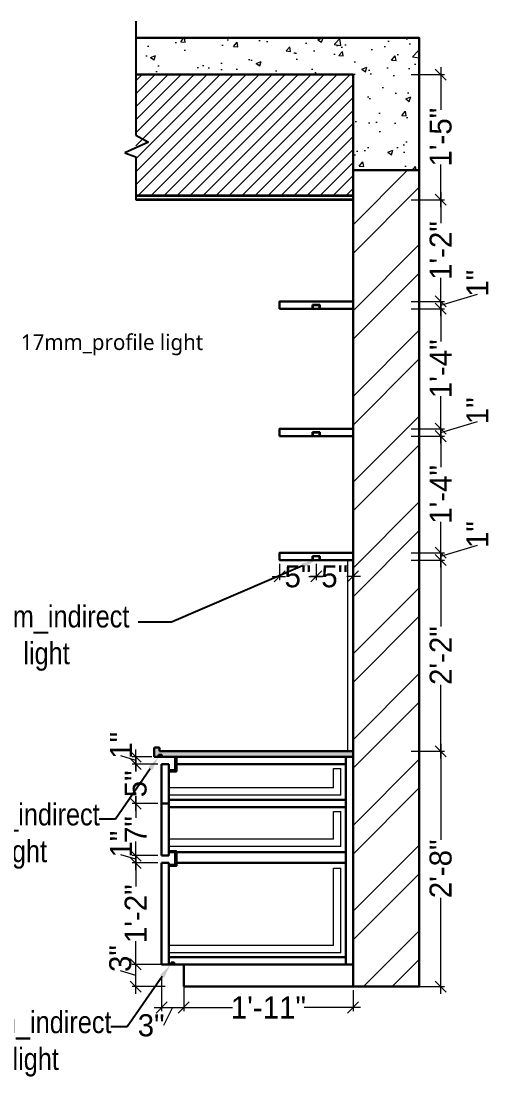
# Model space of a CAD drawing. Header units: millimetres. Extents: x 56222 to 3066687, y -650199 to -121287.
# Drawn here: x 139908.5 to 139972.6, y -185325.5 to -185182 of the extents above; entities that cross this region are included whole.
import ezdxf
from ezdxf import colors
from ezdxf.entities.mleader import LeaderData, LeaderLine
from ezdxf.math import Vec2, Vec3

# ---------------------------------------------------------------- set-up
doc = ezdxf.new("R2010")
doc.units = ezdxf.units.MM
doc.header["$MEASUREMENT"] = 0
doc.header["$PDMODE"] = 35
doc.linetypes.add('DASHED', pattern=[0.75, 0.5, -0.25])
doc.layers.get('Defpoints').update_dxf_attribs({"color": 220})
for name, color, linetype, lineweight in [('FURNITURE', 32, 'Continuous', 9), ('furniture dimensions', 1, 'DASHED', 0), ('GF FALSE CEILING', 6, 'Continuous', 35), ('hatch-wall', 8, 'Continuous', 9), ('SECTION ( SLAB PLine )', 104, 'Continuous', 30), ('Text', 7, 'Continuous', 15), ('wall', 7, 'Continuous', 30), ('XX~SLAB ( BEAM )~ ( DIM )', 7, 'Continuous', 9)]:
    doc.layers.add(name, color=color, linetype=linetype, lineweight=lineweight)
doc.styles.add('century g', font='GOTHIC.TTF')
doc.styles.get("Standard").update_dxf_attribs({"font": 'arial.ttf', "height": 6})
doc.styles.add('style4', font='ARIALN.TTF')
doc.dimstyles.new('Archana', dxfattribs={"dimtxt": 2, "dimasz": 0.75, "dimexe": 0.5, "dimexo": 0.5, "dimgap": 0, "dimtad": 0, "dimzin": 0, "dimdsep": 46, "dimlunit": 4, "dimtxsty": 'century g', "dimblk": 'OBLIQUE', "dimcen": 0, "dimdle": 1, "dimclrd": 256, "dimclre": 256, "dimclrt": 256, "dimadec": 0, "dimazin": 0, "dimtfac": 1, "dimtofl": 0, "dimtmove": 1, "dimatfit": 3, "dimfxl": 1, "dimfxlon": 1, "dimtolj": 1, "dimtzin": 0, "dimlwd": -1, "dimlwe": -1, "dimarcsym": 0})

# ---------------------------------------------------------------- blocks, each defined once
blk = doc.blocks.new('_Oblique')
at = {"layer": 'wall', "color": 0, "lineweight": -2}
blk.add_line((-0.5, -0.5), (0.5, 0.5), dxfattribs=at)
blk = doc.blocks.new('*D361')
at = {"layer": 'Defpoints', "color": 0, "linetype": 'Continuous', "lineweight": 30, "transparency": 16777216}
for p in [(139953.67, -185281.26), (139965.59, -185281.26), (139953.67, -185313.26)]:
    blk.add_point(p, dxfattribs=at)
at = {"layer": 'furniture dimensions', "color": 5, "linetype": 'Continuous', "transparency": 16777216}
for p, q in [((139965.59, -185280.26), (139965.59, -185293.31)), ((139961.59, -185281.26), (139966.09, -185281.26)), ((139965.59, -185314.26), (139965.59, -185301.22))]:
    blk.add_line(p, q, dxfattribs=at)
at = {"layer": 'furniture dimensions', "color": 5, "linetype": 'ByBlock', "transparency": 16777216}
blk.add_line((139961.59, -185313.26), (139966.09, -185313.26), dxfattribs=at)
at = {"layer": 'furniture dimensions', "color": 5, "linetype": 'Continuous', "transparency": 16777216, "xscale": 1.5, "yscale": 1.5, "zscale": 1.5}
for p, rotation in [((139965.59, -185281.26), 90), ((139965.59, -185313.26), 270)]:
    blk.add_blockref('_Oblique', p, dxfattribs=dict(at, rotation=rotation))
at = {"layer": 'furniture dimensions', "linetype": 'Continuous', "lineweight": 0, "transparency": 16777216, "insert": (139965.59, -185297.26), "char_height": 3, "attachment_point": 5, "rotation": 90, "style": 'century g'}
blk.add_mtext('\\A1;2\'-8"', dxfattribs=at)
blk = doc.blocks.new('*D362')
at = {"layer": 'Defpoints', "color": 0, "linetype": 'Continuous', "lineweight": 30, "transparency": 16777216}
for p in [(139953.67, -185255.26), (139965.59, -185255.26), (139953.67, -185281.26)]:
    blk.add_point(p, dxfattribs=at)
at = {"layer": 'furniture dimensions', "color": 5, "linetype": 'Continuous', "transparency": 16777216}
for p, q in [((139965.59, -185254.26), (139965.59, -185264.31)), ((139961.59, -185255.26), (139966.09, -185255.26)), ((139965.59, -185282.26), (139965.59, -185272.22))]:
    blk.add_line(p, q, dxfattribs=at)
at = {"layer": 'furniture dimensions', "color": 5, "linetype": 'ByBlock', "transparency": 16777216}
blk.add_line((139961.59, -185281.26), (139966.09, -185281.26), dxfattribs=at)
at = {"layer": 'furniture dimensions', "color": 5, "linetype": 'Continuous', "transparency": 16777216, "xscale": 1.5, "yscale": 1.5, "zscale": 1.5}
for p, rotation in [((139965.59, -185255.26), 90), ((139965.59, -185281.26), 270)]:
    blk.add_blockref('_Oblique', p, dxfattribs=dict(at, rotation=rotation))
at = {"layer": 'furniture dimensions', "linetype": 'Continuous', "lineweight": 0, "transparency": 16777216, "insert": (139965.59, -185268.26), "char_height": 3, "attachment_point": 5, "rotation": 90, "style": 'century g'}
blk.add_mtext('\\A1;2\'-2"', dxfattribs=at)
blk = doc.blocks.new('*D363')
at = {"layer": 'Defpoints', "color": 0, "linetype": 'Continuous', "lineweight": 30, "transparency": 16777216}
for p in [(139953.67, -185238.42), (139965.59, -185238.42), (139953.67, -185254.27)]:
    blk.add_point(p, dxfattribs=at)
at = {"layer": 'furniture dimensions', "color": 5, "linetype": 'Continuous', "transparency": 16777216}
for p, q in [((139961.59, -185238.42), (139966.09, -185238.42)), ((139965.59, -185237.42), (139965.59, -185242.62)), ((139965.59, -185255.27), (139965.59, -185250.07))]:
    blk.add_line(p, q, dxfattribs=at)
at = {"layer": 'furniture dimensions', "color": 5, "linetype": 'ByBlock', "transparency": 16777216}
blk.add_line((139961.59, -185254.27), (139966.09, -185254.27), dxfattribs=at)
at = {"layer": 'furniture dimensions', "color": 5, "linetype": 'Continuous', "transparency": 16777216, "xscale": 1.5, "yscale": 1.5, "zscale": 1.5}
for p, rotation in [((139965.59, -185238.42), 90), ((139965.59, -185254.27), 270)]:
    blk.add_blockref('_Oblique', p, dxfattribs=dict(at, rotation=rotation))
at = {"layer": 'furniture dimensions', "linetype": 'Continuous', "lineweight": 0, "transparency": 16777216, "insert": (139965.59, -185246.34), "char_height": 3, "attachment_point": 5, "rotation": 90, "style": 'century g'}
blk.add_mtext('\\A1;1\'-4"', dxfattribs=at)
blk = doc.blocks.new('*D358')
at = {"layer": 'Defpoints', "color": 0, "linetype": 'Continuous', "lineweight": 30, "transparency": 16777216}
for p in [(139952.67, -185237.42), (139952.67, -185238.42), (139965.59, -185237.42)]:
    blk.add_point(p, dxfattribs=at)
at = {"layer": 'furniture dimensions', "color": 5, "linetype": 'Continuous', "transparency": 16777216}
for p, q in [((139965.59, -185239.42), (139965.59, -185236.42)), ((139965.59, -185237.92), (139970.59, -185236.42)), ((139961.59, -185237.42), (139966.09, -185237.42))]:
    blk.add_line(p, q, dxfattribs=at)
at = {"layer": 'furniture dimensions', "color": 5, "linetype": 'ByBlock', "transparency": 16777216}
blk.add_line((139961.59, -185238.42), (139966.09, -185238.42), dxfattribs=at)
at = {"layer": 'furniture dimensions', "color": 5, "linetype": 'Continuous', "transparency": 16777216, "xscale": 1.5, "yscale": 1.5, "zscale": 1.5}
for p, rotation in [((139965.59, -185237.42), 90), ((139965.59, -185238.42), 270)]:
    blk.add_blockref('_Oblique', p, dxfattribs=dict(at, rotation=rotation))
at = {"layer": 'furniture dimensions', "linetype": 'Continuous', "lineweight": 0, "transparency": 16777216, "insert": (139970.59, -185234.97), "char_height": 3, "attachment_point": 5, "rotation": 90, "style": 'century g'}
blk.add_mtext('\\A1;1"', dxfattribs=at)
blk = doc.blocks.new('*D359')
at = {"layer": 'Defpoints', "color": 0, "linetype": 'Continuous', "lineweight": 30, "transparency": 16777216}
for p in [(139952.67, -185221.09), (139965.59, -185221.09), (139952.67, -185237.42)]:
    blk.add_point(p, dxfattribs=at)
at = {"layer": 'furniture dimensions', "color": 5, "linetype": 'Continuous', "transparency": 16777216}
for p, q in [((139961.59, -185221.09), (139966.09, -185221.09)), ((139965.59, -185220.09), (139965.59, -185225.54)), ((139965.59, -185238.42), (139965.59, -185232.98))]:
    blk.add_line(p, q, dxfattribs=at)
at = {"layer": 'furniture dimensions', "color": 5, "linetype": 'ByBlock', "transparency": 16777216}
blk.add_line((139961.59, -185237.42), (139966.09, -185237.42), dxfattribs=at)
at = {"layer": 'furniture dimensions', "color": 5, "linetype": 'Continuous', "transparency": 16777216, "xscale": 1.5, "yscale": 1.5, "zscale": 1.5}
for p, rotation in [((139965.59, -185221.09), 90), ((139965.59, -185237.42), 270)]:
    blk.add_blockref('_Oblique', p, dxfattribs=dict(at, rotation=rotation))
at = {"layer": 'furniture dimensions', "linetype": 'Continuous', "lineweight": 0, "transparency": 16777216, "insert": (139965.59, -185229.26), "char_height": 3, "attachment_point": 5, "rotation": 90, "style": 'century g'}
blk.add_mtext('\\A1;1\'-4"', dxfattribs=at)
blk = doc.blocks.new('*D360')
at = {"layer": 'Defpoints', "color": 0, "linetype": 'Continuous', "lineweight": 30, "transparency": 16777216}
for p in [(139953.67, -185189.26), (139965.59, -185189.26), (139953.67, -185206.26)]:
    blk.add_point(p, dxfattribs=at)
at = {"layer": 'furniture dimensions', "color": 5, "linetype": 'Continuous', "transparency": 16777216}
for p, q in [((139965.59, -185188.26), (139965.59, -185194.04)), ((139961.59, -185189.26), (139966.09, -185189.26)), ((139965.59, -185207.26), (139965.59, -185201.49))]:
    blk.add_line(p, q, dxfattribs=at)
at = {"layer": 'furniture dimensions', "color": 5, "linetype": 'ByBlock', "transparency": 16777216}
blk.add_line((139961.59, -185206.26), (139966.09, -185206.26), dxfattribs=at)
at = {"layer": 'furniture dimensions', "color": 5, "linetype": 'Continuous', "transparency": 16777216, "xscale": 1.5, "yscale": 1.5, "zscale": 1.5}
for p, rotation in [((139965.59, -185189.26), 90), ((139965.59, -185206.26), 270)]:
    blk.add_blockref('_Oblique', p, dxfattribs=dict(at, rotation=rotation))
at = {"layer": 'furniture dimensions', "linetype": 'Continuous', "lineweight": 0, "transparency": 16777216, "insert": (139965.59, -185197.76), "char_height": 3, "attachment_point": 5, "rotation": 90, "style": 'century g'}
blk.add_mtext('\\A1;1\'-5"', dxfattribs=at)
blk = doc.blocks.new('*D364')
at = {"layer": 'Defpoints', "color": 0, "linetype": 'Continuous', "lineweight": 30, "transparency": 16777216}
for p in [(139924.1, -185310.26), (139930.63, -185310.26), (139930.63, -185313.26)]:
    blk.add_point(p, dxfattribs=at)
at = {"layer": 'furniture dimensions', "color": 5, "linetype": 'Continuous', "transparency": 16777216}
for p, q in [((139928.1, -185310.26), (139923.6, -185310.26)), ((139924.1, -185314.26), (139924.1, -185309.26)), ((139924.1, -185311.76), (139922.02, -185311.14))]:
    blk.add_line(p, q, dxfattribs=at)
at = {"layer": 'furniture dimensions', "color": 5, "linetype": 'ByBlock', "transparency": 16777216}
blk.add_line((139928.1, -185313.26), (139923.6, -185313.26), dxfattribs=at)
at = {"layer": 'furniture dimensions', "color": 5, "linetype": 'Continuous', "transparency": 16777216, "xscale": 1.5, "yscale": 1.5, "zscale": 1.5}
for p, rotation in [((139924.1, -185310.26), 90), ((139924.1, -185313.26), 270)]:
    blk.add_blockref('_Oblique', p, dxfattribs=dict(at, rotation=rotation))
at = {"layer": 'furniture dimensions', "linetype": 'Continuous', "lineweight": 0, "transparency": 16777216, "insert": (139922.02, -185309.46), "char_height": 3, "attachment_point": 5, "rotation": 90, "style": 'century g'}
blk.add_mtext('\\A1;3"', dxfattribs=at)
blk = doc.blocks.new('*D365')
at = {"layer": 'Defpoints', "color": 0, "linetype": 'Continuous', "lineweight": 30, "transparency": 16777216}
for p in [(139924.1, -185296.45), (139927.63, -185296.45), (139927.63, -185310.26)]:
    blk.add_point(p, dxfattribs=at)
at = {"layer": 'furniture dimensions', "color": 5, "linetype": 'Continuous', "transparency": 16777216}
for p, q in [((139924.1, -185295.45), (139924.1, -185299.64)), ((139927.13, -185296.45), (139923.6, -185296.45)), ((139924.1, -185311.26), (139924.1, -185307.08))]:
    blk.add_line(p, q, dxfattribs=at)
at = {"layer": 'furniture dimensions', "color": 5, "linetype": 'ByBlock', "transparency": 16777216}
blk.add_line((139927.13, -185310.26), (139923.6, -185310.26), dxfattribs=at)
at = {"layer": 'furniture dimensions', "color": 5, "linetype": 'Continuous', "transparency": 16777216, "xscale": 1.5, "yscale": 1.5, "zscale": 1.5}
for p, rotation in [((139924.1, -185296.45), 90), ((139924.1, -185310.26), 270)]:
    blk.add_blockref('_Oblique', p, dxfattribs=dict(at, rotation=rotation))
at = {"layer": 'furniture dimensions', "linetype": 'Continuous', "lineweight": 0, "transparency": 16777216, "insert": (139924.1, -185303.36), "char_height": 3, "attachment_point": 5, "rotation": 90, "style": 'century g'}
blk.add_mtext('\\A1;1\'-2"', dxfattribs=at)
blk = doc.blocks.new('*D366')
at = {"layer": 'Defpoints', "color": 0, "linetype": 'Continuous', "lineweight": 30, "transparency": 16777216}
for p in [(139924.1, -185295.45), (139927.63, -185295.45), (139927.63, -185296.45)]:
    blk.add_point(p, dxfattribs=at)
at = {"layer": 'furniture dimensions', "color": 5, "linetype": 'Continuous', "transparency": 16777216}
for p, q in [((139924.1, -185297.45), (139924.1, -185294.45)), ((139924.1, -185295.95), (139922.1, -185295.35)), ((139927.13, -185295.45), (139923.6, -185295.45))]:
    blk.add_line(p, q, dxfattribs=at)
at = {"layer": 'furniture dimensions', "color": 5, "linetype": 'ByBlock', "transparency": 16777216}
blk.add_line((139927.13, -185296.45), (139923.6, -185296.45), dxfattribs=at)
at = {"layer": 'furniture dimensions', "color": 5, "linetype": 'Continuous', "transparency": 16777216, "xscale": 1.5, "yscale": 1.5, "zscale": 1.5}
for p, rotation in [((139924.1, -185295.45), 90), ((139924.1, -185296.45), 270)]:
    blk.add_blockref('_Oblique', p, dxfattribs=dict(at, rotation=rotation))
at = {"layer": 'furniture dimensions', "linetype": 'Continuous', "lineweight": 0, "transparency": 16777216, "insert": (139922.1, -185293.9), "char_height": 3, "attachment_point": 5, "rotation": 90, "style": 'century g'}
blk.add_mtext('\\A1;1"', dxfattribs=at)
blk = doc.blocks.new('*D367')
at = {"layer": 'Defpoints', "color": 0, "linetype": 'Continuous', "lineweight": 30, "transparency": 16777216}
for p in [(139924.1, -185288.38), (139927.63, -185288.38), (139927.63, -185295.45)]:
    blk.add_point(p, dxfattribs=at)
at = {"layer": 'furniture dimensions', "color": 5, "linetype": 'Continuous', "transparency": 16777216}
for p, q in [((139924.1, -185287.38), (139924.1, -185290.31)), ((139927.13, -185288.38), (139923.6, -185288.38)), ((139924.1, -185296.45), (139924.1, -185293.52))]:
    blk.add_line(p, q, dxfattribs=at)
at = {"layer": 'furniture dimensions', "color": 5, "linetype": 'ByBlock', "transparency": 16777216}
blk.add_line((139927.13, -185295.45), (139923.6, -185295.45), dxfattribs=at)
at = {"layer": 'furniture dimensions', "color": 5, "linetype": 'Continuous', "transparency": 16777216, "xscale": 1.5, "yscale": 1.5, "zscale": 1.5}
for p, rotation in [((139924.1, -185288.38), 90), ((139924.1, -185295.45), 270)]:
    blk.add_blockref('_Oblique', p, dxfattribs=dict(at, rotation=rotation))
at = {"layer": 'furniture dimensions', "linetype": 'Continuous', "lineweight": 0, "transparency": 16777216, "insert": (139924.1, -185291.92), "char_height": 3, "attachment_point": 5, "rotation": 90, "style": 'century g'}
blk.add_mtext('\\A1;7"', dxfattribs=at)
blk = doc.blocks.new('*D368')
at = {"layer": 'Defpoints', "color": 0, "linetype": 'Continuous', "lineweight": 30, "transparency": 16777216}
for p in [(139924.1, -185283.01), (139927.63, -185283.01), (139927.63, -185288.38)]:
    blk.add_point(p, dxfattribs=at)
at = {"layer": 'furniture dimensions', "color": 5, "linetype": 'Continuous', "transparency": 16777216}
for p, q in [((139927.13, -185283.01), (139923.6, -185283.01)), ((139924.1, -185282.01), (139924.1, -185284.03)), ((139924.1, -185289.38), (139924.1, -185287.36))]:
    blk.add_line(p, q, dxfattribs=at)
at = {"layer": 'furniture dimensions', "color": 5, "linetype": 'ByBlock', "transparency": 16777216}
blk.add_line((139927.13, -185288.38), (139923.6, -185288.38), dxfattribs=at)
at = {"layer": 'furniture dimensions', "color": 5, "linetype": 'Continuous', "transparency": 16777216, "xscale": 1.5, "yscale": 1.5, "zscale": 1.5}
for p, rotation in [((139924.1, -185283.01), 90), ((139924.1, -185288.38), 270)]:
    blk.add_blockref('_Oblique', p, dxfattribs=dict(at, rotation=rotation))
at = {"layer": 'furniture dimensions', "linetype": 'Continuous', "lineweight": 0, "transparency": 16777216, "insert": (139924.1, -185285.7), "char_height": 3, "attachment_point": 5, "rotation": 90, "style": 'century g'}
blk.add_mtext('\\A1;5"', dxfattribs=at)
blk = doc.blocks.new('*D369')
at = {"layer": 'Defpoints', "color": 0, "linetype": 'Continuous', "lineweight": 30, "transparency": 16777216}
for p in [(139924.1, -185282.01), (139926.81, -185282.01), (139927.63, -185283.01)]:
    blk.add_point(p, dxfattribs=at)
at = {"layer": 'furniture dimensions', "color": 5, "linetype": 'Continuous', "transparency": 16777216}
for p, q in [((139924.1, -185284.01), (139924.1, -185281.01)), ((139924.1, -185282.51), (139922.1, -185281.91)), ((139926.31, -185282.01), (139923.6, -185282.01))]:
    blk.add_line(p, q, dxfattribs=at)
at = {"layer": 'furniture dimensions', "color": 5, "linetype": 'ByBlock', "transparency": 16777216}
blk.add_line((139927.13, -185283.01), (139923.6, -185283.01), dxfattribs=at)
at = {"layer": 'furniture dimensions', "color": 5, "linetype": 'Continuous', "transparency": 16777216, "xscale": 1.5, "yscale": 1.5, "zscale": 1.5}
for p, rotation in [((139924.1, -185282.01), 90), ((139924.1, -185283.01), 270)]:
    blk.add_blockref('_Oblique', p, dxfattribs=dict(at, rotation=rotation))
at = {"layer": 'furniture dimensions', "linetype": 'Continuous', "lineweight": 0, "transparency": 16777216, "insert": (139922.1, -185280.46), "char_height": 3, "attachment_point": 5, "rotation": 90, "style": 'century g'}
blk.add_mtext('\\A1;1"', dxfattribs=at)
blk = doc.blocks.new('*D384')
at = {"layer": 'Defpoints', "color": 0, "linetype": 'Continuous', "lineweight": 30, "transparency": 16777216}
for p in [(139943.67, -185255.26), (139948.67, -185255.26), (139948.67, -185257.49)]:
    blk.add_point(p, dxfattribs=at)
at = {"layer": 'furniture dimensions', "color": 5, "linetype": 'ByBlock', "transparency": 16777216}
blk.add_line((139943.67, -185255.76), (139943.67, -185257.99), dxfattribs=at)
at = {"layer": 'furniture dimensions', "color": 5, "linetype": 'Continuous', "transparency": 16777216}
for p, q in [((139948.67, -185255.76), (139948.67, -185257.99)), ((139942.67, -185257.49), (139944.5, -185257.49)), ((139949.67, -185257.49), (139947.84, -185257.49))]:
    blk.add_line(p, q, dxfattribs=at)
at = {"layer": 'furniture dimensions', "color": 5, "linetype": 'Continuous', "transparency": 16777216, "xscale": 1.5, "yscale": 1.5, "zscale": 1.5, "rotation": 180}
blk.add_blockref('_Oblique', (139943.67, -185257.49), dxfattribs=at)
at = {"layer": 'furniture dimensions', "color": 5, "linetype": 'Continuous', "transparency": 16777216, "xscale": 1.5, "yscale": 1.5, "zscale": 1.5}
blk.add_blockref('_Oblique', (139948.67, -185257.49), dxfattribs=at)
at = {"layer": 'furniture dimensions', "linetype": 'Continuous', "lineweight": 0, "transparency": 16777216, "insert": (139946.17, -185257.49), "char_height": 3, "attachment_point": 5, "style": 'century g'}
blk.add_mtext('\\A1;5"', dxfattribs=at)
blk = doc.blocks.new('*D385')
at = {"layer": 'Defpoints', "color": 0, "linetype": 'Continuous', "lineweight": 30, "transparency": 16777216}
for p in [(139948.67, -185255.26), (139953.67, -185255.26), (139953.67, -185257.49)]:
    blk.add_point(p, dxfattribs=at)
at = {"layer": 'furniture dimensions', "color": 5, "linetype": 'ByBlock', "transparency": 16777216}
blk.add_line((139948.67, -185255.76), (139948.67, -185257.99), dxfattribs=at)
at = {"layer": 'furniture dimensions', "color": 5, "linetype": 'Continuous', "transparency": 16777216}
for p, q in [((139953.67, -185255.76), (139953.67, -185257.99)), ((139947.67, -185257.49), (139949.5, -185257.49)), ((139954.67, -185257.49), (139952.84, -185257.49))]:
    blk.add_line(p, q, dxfattribs=at)
at = {"layer": 'furniture dimensions', "color": 5, "linetype": 'Continuous', "transparency": 16777216, "xscale": 1.5, "yscale": 1.5, "zscale": 1.5, "rotation": 180}
blk.add_blockref('_Oblique', (139948.67, -185257.49), dxfattribs=at)
at = {"layer": 'furniture dimensions', "color": 5, "linetype": 'Continuous', "transparency": 16777216, "xscale": 1.5, "yscale": 1.5, "zscale": 1.5}
blk.add_blockref('_Oblique', (139953.67, -185257.49), dxfattribs=at)
at = {"layer": 'furniture dimensions', "linetype": 'Continuous', "lineweight": 0, "transparency": 16777216, "insert": (139951.17, -185257.49), "char_height": 3, "attachment_point": 5, "style": 'century g'}
blk.add_mtext('\\A1;5"', dxfattribs=at)
blk = doc.blocks.new('*D419')
at = {"layer": 'Defpoints', "color": 0, "linetype": 'Continuous', "lineweight": 30, "transparency": 16777216}
for p in [(139952.67, -185220.09), (139952.67, -185221.09), (139965.59, -185220.09)]:
    blk.add_point(p, dxfattribs=at)
at = {"layer": 'furniture dimensions', "color": 5, "linetype": 'Continuous', "transparency": 16777216}
for p, q in [((139965.59, -185222.09), (139965.59, -185219.09)), ((139965.59, -185220.59), (139970.59, -185219.09)), ((139961.59, -185220.09), (139966.09, -185220.09))]:
    blk.add_line(p, q, dxfattribs=at)
at = {"layer": 'furniture dimensions', "color": 5, "linetype": 'ByBlock', "transparency": 16777216}
blk.add_line((139961.59, -185221.09), (139966.09, -185221.09), dxfattribs=at)
at = {"layer": 'furniture dimensions', "color": 5, "linetype": 'Continuous', "transparency": 16777216, "xscale": 1.5, "yscale": 1.5, "zscale": 1.5}
for p, rotation in [((139965.59, -185220.09), 90), ((139965.59, -185221.09), 270)]:
    blk.add_blockref('_Oblique', p, dxfattribs=dict(at, rotation=rotation))
at = {"layer": 'furniture dimensions', "linetype": 'Continuous', "lineweight": 0, "transparency": 16777216, "insert": (139970.59, -185217.63), "char_height": 3, "attachment_point": 5, "rotation": 90, "style": 'century g'}
blk.add_mtext('\\A1;1"', dxfattribs=at)
blk = doc.blocks.new('*D420')
at = {"layer": 'Defpoints', "color": 0, "linetype": 'Continuous', "lineweight": 30, "transparency": 16777216}
for p in [(139953.67, -185206.26), (139965.59, -185206.26), (139953.67, -185220.09)]:
    blk.add_point(p, dxfattribs=at)
at = {"layer": 'furniture dimensions', "color": 5, "linetype": 'Continuous', "transparency": 16777216}
for p, q in [((139965.59, -185205.26), (139965.59, -185209.46)), ((139961.59, -185206.26), (139966.09, -185206.26)), ((139965.59, -185221.09), (139965.59, -185216.9))]:
    blk.add_line(p, q, dxfattribs=at)
at = {"layer": 'furniture dimensions', "color": 5, "linetype": 'ByBlock', "transparency": 16777216}
blk.add_line((139961.59, -185220.09), (139966.09, -185220.09), dxfattribs=at)
at = {"layer": 'furniture dimensions', "color": 5, "linetype": 'Continuous', "transparency": 16777216, "xscale": 1.5, "yscale": 1.5, "zscale": 1.5}
for p, rotation in [((139965.59, -185206.26), 90), ((139965.59, -185220.09), 270)]:
    blk.add_blockref('_Oblique', p, dxfattribs=dict(at, rotation=rotation))
at = {"layer": 'furniture dimensions', "linetype": 'Continuous', "lineweight": 0, "transparency": 16777216, "insert": (139965.59, -185213.18), "char_height": 3, "attachment_point": 5, "rotation": 90, "style": 'century g'}
blk.add_mtext('\\A1;1\'-2"', dxfattribs=at)
blk = doc.blocks.new('*D421')
at = {"layer": 'Defpoints', "color": 0, "linetype": 'Continuous', "lineweight": 30, "transparency": 16777216}
for p in [(139953.67, -185254.27), (139965.59, -185254.27), (139953.67, -185255.26)]:
    blk.add_point(p, dxfattribs=at)
at = {"layer": 'furniture dimensions', "color": 5, "linetype": 'Continuous', "transparency": 16777216}
for p, q in [((139961.59, -185254.27), (139966.09, -185254.27)), ((139965.59, -185254.76), (139970.59, -185253.26)), ((139965.59, -185256.26), (139965.59, -185253.27))]:
    blk.add_line(p, q, dxfattribs=at)
at = {"layer": 'furniture dimensions', "color": 5, "linetype": 'ByBlock', "transparency": 16777216}
blk.add_line((139961.59, -185255.26), (139966.09, -185255.26), dxfattribs=at)
at = {"layer": 'furniture dimensions', "color": 5, "linetype": 'Continuous', "transparency": 16777216, "xscale": 1.5, "yscale": 1.5, "zscale": 1.5}
for p, rotation in [((139965.59, -185254.27), 90), ((139965.59, -185255.26), 270)]:
    blk.add_blockref('_Oblique', p, dxfattribs=dict(at, rotation=rotation))
at = {"layer": 'furniture dimensions', "linetype": 'Continuous', "lineweight": 0, "transparency": 16777216, "insert": (139970.59, -185251.81), "char_height": 3, "attachment_point": 5, "rotation": 90, "style": 'century g'}
blk.add_mtext('\\A1;1"', dxfattribs=at)
blk = doc.blocks.new('*D422')
at = {"layer": 'Defpoints', "color": 0, "linetype": 'Continuous', "lineweight": 30, "transparency": 16777216}
for p in [(139927.63, -185310.26), (139930.63, -185310.26), (139930.63, -185316.11)]:
    blk.add_point(p, dxfattribs=at)
at = {"layer": 'furniture dimensions', "color": 5, "linetype": 'ByBlock', "transparency": 16777216}
blk.add_line((139927.63, -185312.11), (139927.63, -185316.61), dxfattribs=at)
at = {"layer": 'furniture dimensions', "color": 5, "linetype": 'Continuous', "transparency": 16777216}
for p, q in [((139930.63, -185312.11), (139930.63, -185316.61)), ((139926.63, -185316.11), (139931.63, -185316.11)), ((139929.13, -185316.11), (139927.88, -185318.55))]:
    blk.add_line(p, q, dxfattribs=at)
at = {"layer": 'furniture dimensions', "color": 5, "linetype": 'Continuous', "transparency": 16777216, "xscale": 1.5, "yscale": 1.5, "zscale": 1.5, "rotation": 180}
blk.add_blockref('_Oblique', (139927.63, -185316.11), dxfattribs=at)
at = {"layer": 'furniture dimensions', "color": 5, "linetype": 'Continuous', "transparency": 16777216, "xscale": 1.5, "yscale": 1.5, "zscale": 1.5}
blk.add_blockref('_Oblique', (139930.63, -185316.11), dxfattribs=at)
at = {"layer": 'furniture dimensions', "linetype": 'Continuous', "lineweight": 0, "transparency": 16777216, "insert": (139926.2, -185318.55), "char_height": 3, "attachment_point": 5, "style": 'century g'}
blk.add_mtext('\\A1;3"', dxfattribs=at)
blk = doc.blocks.new('*D423')
at = {"layer": 'Defpoints', "color": 0, "linetype": 'Continuous', "lineweight": 30, "transparency": 16777216}
for p in [(139930.63, -185313.26), (139953.67, -185313.26), (139953.67, -185316.11)]:
    blk.add_point(p, dxfattribs=at)
at = {"layer": 'furniture dimensions', "color": 5, "linetype": 'ByBlock', "transparency": 16777216}
blk.add_line((139930.63, -185313.76), (139930.63, -185316.61), dxfattribs=at)
at = {"layer": 'furniture dimensions', "color": 5, "linetype": 'Continuous', "transparency": 16777216}
for p, q in [((139953.67, -185313.76), (139953.67, -185316.61)), ((139929.63, -185316.11), (139937.27, -185316.11)), ((139954.67, -185316.11), (139947.02, -185316.11))]:
    blk.add_line(p, q, dxfattribs=at)
at = {"layer": 'furniture dimensions', "color": 5, "linetype": 'Continuous', "transparency": 16777216, "xscale": 1.5, "yscale": 1.5, "zscale": 1.5, "rotation": 180}
blk.add_blockref('_Oblique', (139930.63, -185316.11), dxfattribs=at)
at = {"layer": 'furniture dimensions', "color": 5, "linetype": 'Continuous', "transparency": 16777216, "xscale": 1.5, "yscale": 1.5, "zscale": 1.5}
blk.add_blockref('_Oblique', (139953.67, -185316.11), dxfattribs=at)
at = {"layer": 'furniture dimensions', "linetype": 'Continuous', "lineweight": 0, "transparency": 16777216, "insert": (139942.15, -185316.11), "char_height": 3, "attachment_point": 5, "style": 'century g'}
blk.add_mtext('\\A1;1\'-11"', dxfattribs=at)

msp = doc.modelspace()

# ---------------------------------------------------------------- hatches: boundary and pattern name
at = {"layer": 'FURNITURE', "lineweight": 20, "true_color": 0x636466}
h = msp.add_hatch(dxfattribs=at)
h.set_pattern_fill('AR-CONC', color=251)
h.set_pattern_definition([(50, (10775.782, -203738.9746), (7.17260183, -0.62752135), [0.75, -8.25]), (355, (10775.782, -203738.975), (-1.38751334, 7.52192134), [0.6, -6.6]), (100.4514445, (10776.38, -203739.027), (5.78508847, 6.8943999), [0.6374019, -7.0114211]), (46.1842, (10775.782, -203736.975), (10.6724133, -1.6551928), [1.125, -12.375]), (96.6356355, (10776.672, -203737.113), (9.34661946, 9.741186), [0.9561034, -10.5171376]), (351.184164, (10775.782, -203736.975), (9.34661945, 9.741186), [0.9, -9.9]), (21, (10776.782, -203737.4746), (5.96907052, -4.0261889), [0.75, -8.25]), (326, (10776.782, -203737.475), (2.4331533, 7.25150045), [0.6, -6.6]), (71.451445, (10777.28, -203737.81), (8.40222377, 3.22531153), [0.6374019, -7.0114211]), (37.5, (10775.7823, -203738.9746), (0.121598553, 3.32893854), [0, -6.52, 0, -6.7, 0, -6.625]), (7.5, (10775.7823, -203738.9746), (2.63069537, 3.94411712), [0, -3.82, 0, -6.37, 0, -2.525]), (327.5, (10773.5523, -203738.9746), (5.33822436, -0.22554872), [0, -2.5, 0, -7.8, 0, -10.35]), (317.5, (10772.5523, -203738.9746), (5.8318617, 1.00104982), [0, -3.25, 0, -5.18, 0, -7.35])])
h.paths.add_polyline_path([(139805.14, -185216.26), (139809.67, -185216.26), (139809.67, -185216.3)])
h.paths.add_polyline_path([(139924.12, -185189.26), (139924.11, -185184.26), (139962.67, -185184.26), (139962.67, -185202.26), (139953.67, -185202.26), (139953.68, -185189.27)])
at = {"layer": 'furniture dimensions', "lineweight": 30, "true_color": 0x939598}
h = msp.add_hatch(color=252, dxfattribs=at)
h.dxf.hatch_style = 1
edge = h.paths.add_edge_path()
edge.add_line((139953.67, -185281.26), (139927.35, -185281.26))
edge.add_line((139927.35, -185281.26), (139927.35, -185280.86))
edge.add_arc((139927.25, -185280.86), 0.1, 0, 90.1704)
edge.add_line((139927.25, -185280.76), (139926.73, -185280.76))
edge.add_arc((139926.73, -185280.86), 0.1, 90.4247, 180)
edge.add_line((139926.63, -185280.86), (139926.63, -185282.01))
edge.add_line((139926.63, -185282.01), (139926.88, -185282.01))
edge.add_line((139926.88, -185282.01), (139927.01, -185282.01))
edge.add_line((139927.01, -185282.01), (139927.21, -185282.01))
edge.add_line((139927.21, -185282.01), (139927.21, -185281.75))
edge.add_line((139927.21, -185281.75), (139927.64, -185281.75))
edge.add_line((139927.64, -185281.75), (139927.64, -185282.01))
edge.add_line((139927.64, -185282.01), (139928.58, -185282.01))
edge.add_line((139928.58, -185282.01), (139953.67, -185282.01))
edge.add_line((139953.67, -185282.01), (139953.67, -185281.26))
at = {"layer": 'GF FALSE CEILING', "lineweight": 9}
h = msp.add_hatch(dxfattribs=at)
h.set_pattern_fill('ANSI31', color=256, scale=10)
h.set_pattern_definition([(45, (11966.0738, -202132.3956), (-0.883883476, 0.883883476), [])])
h.paths.add_polyline_path([(139924.13, -185189.26), (139953.67, -185189.26), (139953.67, -185205.76), (139924.13, -185205.76)])
at = {"layer": 'hatch-wall', "lineweight": 0}
h = msp.add_hatch(dxfattribs=at)
h.set_pattern_fill('ANSI32', color=256, scale=22)
h.set_pattern_definition([(45, (-101.736, -553.528), (-5.83363094, 5.83363094), []), (45, (-97.847, -553.528), (-5.83363094, 5.83363094), [])])
h.paths.add_polyline_path([(139953.67, -185202.26), (139962.67, -185202.26), (139962.67, -185313.26), (139953.67, -185313.26)])

# ---------------------------------------------------------------- linework, layer by layer
at = {"layer": 'FURNITURE', "linetype": 'ByBlock', "lineweight": -3}
for p, q in [((139924.13, -185181.98, 0.13), (139924.13, -185197.51, 0.13)), ((139925.86, -185198.42, 0.13), (139922.62, -185199.88, 0.13)), ((139924.13, -185197.51, 0.13), (139925.86, -185198.42, 0.13)), ((139922.62, -185199.88, 0.13), (139924.13, -185200.45, 0.13)), ((139924.13, -185200.45, 0.13), (139924.13, -185206.26, 0.13)), ((139953.67, -185207.26, 0.13), (139953.67, -185211.27, 0.13))]:
    msp.add_line(p, q, dxfattribs=at)
at = {"layer": 'FURNITURE'}
for p, q in [((139953.67, -185209.26, 0.13), (139953.67, -185247.26, 0.13)), ((139951, -185286.22, 0.13), (139951, -185283.62, 0.13)), ((139951, -185283.62, 0.13), (139952, -185283.62, 0.13)), ((139952, -185287.22, 0.13), (139952, -185283.62, 0.13)), ((139951, -185286.22, 0.13), (139928.63, -185286.22, 0.13)), ((139952, -185287.22, 0.13), (139928.63, -185287.22, 0.13)), ((139951, -185293.2, 0.13), (139951, -185289.46, 0.13)), ((139951, -185289.46, 0.13), (139952, -185289.46, 0.13)), ((139952, -185294.2, 0.13), (139952, -185289.46, 0.13)), ((139951, -185293.2, 0.13), (139928.63, -185293.2, 0.13)), ((139952, -185294.2, 0.13), (139928.63, -185294.2, 0.13)), ((139951, -185307.68, 0.13), (139951, -185297.16, 0.13)), ((139951, -185297.16, 0.13), (139952, -185297.16, 0.13)), ((139951, -185297.16, 0.13), (139952, -185297.16, 0.13)), ((139951, -185297.16, 0.13), (139952, -185297.16, 0.13)), ((139952, -185308.68, 0.13), (139952, -185297.16, 0.13)), ((139951, -185307.68, 0.13), (139928.63, -185307.68, 0.13)), ((139952, -185308.68, 0.13), (139928.63, -185308.68, 0.13))]:
    msp.add_line(p, q, dxfattribs=at)
at = {"layer": 'FURNITURE', "lineweight": 30}
for p, q in [((139948.17, -185220.56, 0.13), (139949.17, -185220.56, 0.13)), ((139948.17, -185220.56, 0.13), (139948.17, -185221.09, 0.13)), ((139949.17, -185220.56, 0.13), (139949.17, -185221.09, 0.13)), ((139948.17, -185237.89, 0.13), (139949.17, -185237.89, 0.13)), ((139948.17, -185237.89, 0.13), (139948.17, -185238.42, 0.13)), ((139949.17, -185237.89, 0.13), (139949.17, -185238.42, 0.13)), ((139948.17, -185254.73, 0.13), (139949.17, -185254.73, 0.13)), ((139948.17, -185254.73, 0.13), (139948.17, -185255.26, 0.13)), ((139949.17, -185254.73, 0.13), (139949.17, -185255.26, 0.13)), ((139926.63, -185281.01, 0.13), (139926.63, -185282.01, 0.13)), ((139927.21, -185281.75, 0.13), (139927.64, -185281.75, 0.13)), ((139927.21, -185281.75, 0.13), (139927.21, -185282.01, 0.13)), ((139927.35, -185281.26, 0.13), (139953.67, -185281.26, 0.13)), ((139927.64, -185281.75, 0.13), (139927.64, -185282.01, 0.13)), ((139953.67, -185281.01, 0.13), (139953.67, -185313.26, 0.13)), ((139926.63, -185282.01, 0.13), (139926.88, -185282.01, 0.13)), ((139927.01, -185282.01, 0.13), (139953.67, -185282.01, 0.13)), ((139927.63, -185283.01, 0.13), (139927.63, -185295.45, 0.13)), ((139927.63, -185283.01, 0.13), (139928.63, -185283.01, 0.13)), ((139928.63, -185283.01, 0.13), (139928.63, -185295.45, 0.13)), ((139952.67, -185283.01, 0.13), (139929.63, -185283.01, 0.13)), ((139952.67, -185310.26, 0.13), (139952.67, -185282.01, 0.13)), ((139927.63, -185288.38, 0.13), (139928.63, -185288.38, 0.13)), ((139928.63, -185287.88, 0.13), (139952.67, -185287.88, 0.13)), ((139928.63, -185289.82, 0.13), (139928.63, -185288.38, 0.13)), ((139928.63, -185288.88, 0.13), (139952.67, -185288.88, 0.13)), ((139928.63, -185295.45, 0.13), (139927.63, -185295.45, 0.13)), ((139929.63, -185295.01, 0.13), (139952.67, -185295.01, 0.13)), ((139927.63, -185296.45, 0.13), (139927.63, -185310.26, 0.13)), ((139928.63, -185296.45, 0.13), (139927.63, -185296.45, 0.13)), ((139928.63, -185296.45, 0.13), (139928.63, -185310.26, 0.13)), ((139929.63, -185296.45, 0.13), (139952.67, -185296.45, 0.13)), ((139927.63, -185310.26, 0.13), (139953.67, -185310.26, 0.13)), ((139930.63, -185310.26, 0.13), (139927.63, -185310.26, 0.13)), ((139928.63, -185309.26, 0.13), (139952.67, -185309.26, 0.13)), ((139928.91, -185310, 0.13), (139929.34, -185310, 0.13)), ((139928.91, -185310, 0.13), (139928.91, -185310.26, 0.13)), ((139929.34, -185310, 0.13), (139929.34, -185310.26, 0.13)), ((139930.63, -185310.26, 0.13), (139930.63, -185313.26, 0.13)), ((139930.63, -185313.26, 0.13), (139953.67, -185313.26, 0.13))]:
    msp.add_line(p, q, dxfattribs=at)
at = {"layer": 'FURNITURE', "lineweight": 30, "ltscale": 0.4}
msp.add_line((139927.25, -185280.76, 0.13), (139926.73, -185280.76, 0.13), dxfattribs=at)
at = {"layer": 'FURNITURE', "lineweight": 30, "elevation": 0.13}
for points in [[(139943.67, -185221.09), (139953.67, -185221.09), (139953.67, -185220.09), (139943.67, -185220.09)], [(139943.67, -185238.42), (139953.67, -185238.42), (139953.67, -185237.42), (139943.67, -185237.42)]]:
    msp.add_lwpolyline(points, close=True, dxfattribs=at)
at = {"layer": 'FURNITURE', "color": 3, "lineweight": 30, "elevation": 0.13}
for points in [[(139948.21, -185220.59), (139949.12, -185220.59), (139949.12, -185221.09), (139948.21, -185221.09)], [(139948.21, -185237.92), (139949.12, -185237.92), (139949.12, -185238.42), (139948.21, -185238.42)], [(139948.21, -185254.76), (139949.12, -185254.76), (139949.12, -185255.26), (139948.21, -185255.26)], [(139927.22, -185281.76), (139927.63, -185281.76), (139927.63, -185282.01), (139927.22, -185282.01)], [(139928.92, -185310.01), (139929.33, -185310.01), (139929.33, -185310.26), (139928.92, -185310.26)]]:
    msp.add_lwpolyline(points, close=True, dxfattribs=at)
at = {"layer": 'FURNITURE', "lineweight": 30, "elevation": 0.13}
for points in [[(139948.21, -185221.09), (139949.12, -185221.09)], [(139948.21, -185238.42), (139949.12, -185238.42)], [(139949.17, -185255.26), (139953.67, -185255.26), (139953.67, -185254.27), (139943.67, -185254.27), (139943.67, -185255.26), (139948.17, -185255.26)], [(139948.21, -185255.26), (139949.12, -185255.26)], [(139928.63, -185283.86), (139928.63, -185284.01), (139929.63, -185284.01), (139929.63, -185282.01), (139929.48, -185282.01), (139929.48, -185282.16)], [(139928.63, -185283.86), (139929.48, -185283.86), (139929.48, -185282.16), (139929.48, -185282.16)], [(139928.63, -185296.71), (139928.63, -185296.86), (139929.63, -185296.86), (139929.63, -185294.86), (139928.63, -185294.86), (139928.63, -185295.01)], [(139928.63, -185296.71), (139929.48, -185296.71), (139929.48, -185295.01), (139928.63, -185295.01)]]:
    msp.add_lwpolyline(points, dxfattribs=at)
at = {"layer": 'FURNITURE', "lineweight": 30, "ltscale": 0.4, "elevation": 0.13}
msp.add_lwpolyline([(139927.35, -185281.26), (139927.35, -185280.86, 0.414214), (139927.25, -185280.76), (139926.73, -185280.76, 0.414214), (139926.63, -185280.86), (139926.63, -185282.01), (139927.01, -185282.01)], format="xyb", dxfattribs=at)
msp.add_lwpolyline([(139927.01, -185282.01), (139928.58, -185282.01)], dxfattribs=at)
at = {"layer": 'GF FALSE CEILING'}
for p, q in [((139953.67, -185205.76, 0.13), (139924.13, -185205.76, 0.13)), ((139953.67, -185206.26, 0.13), (139924.13, -185206.26, 0.13))]:
    msp.add_line(p, q, dxfattribs=at)
at = {"layer": 'SECTION ( SLAB PLine )', "color": 1, "elevation": 0.13}
msp.add_lwpolyline([(139924.13, -185184.26), (139962.67, -185184.26), (139962.67, -185202.26), (139953.67, -185202.26), (139953.67, -185189.26), (139924.13, -185189.26)], dxfattribs=at)
at = {"layer": 'wall', "lineweight": 30, "elevation": 0.13}
msp.add_lwpolyline([(139953.67, -185202.26), (139953.67, -185247.26)], dxfattribs=at)
at = {"layer": 'XX~SLAB ( BEAM )~ ( DIM )', "color": 242, "lineweight": 15, "true_color": 0xcd2027}
for p, q in [((139953.67, -185249.3, 0.13), (139953.67, -185281.76, 0.13)), ((139952.92, -185255.26, 0.13), (139952.92, -185281.26, 0.13))]:
    msp.add_line(p, q, dxfattribs=at)
at = {"layer": 'XX~SLAB ( BEAM )~ ( DIM )', "lineweight": 30, "elevation": 0.13}
msp.add_lwpolyline([(139953.67, -185313.26), (139962.67, -185313.26), (139962.67, -185202.26), (139953.67, -185202.26)], close=True, dxfattribs=at)

# ---------------------------------------------------------------- texts
at = {"layer": 'Text', "ltscale": 20, "insert": (139908.48, -185224.56, 0.13), "char_height": 2.1436, "width": 39.2778, "attachment_point": 1}
msp.add_mtext('{\\fMalgun Gothic|b0|i0|c0|p34;\\C1;17mm_profile light}', dxfattribs=at)

# ---------------------------------------------------------------- dimensions: what is measured, and where the dimension line sits
at = {"layer": 'furniture dimensions', "color": 5, "linetype": 'Continuous', "lineweight": 0}
for base, p1, p2, picture, middle in [((139965.59, -185189.26, 0.13), (139953.67, -185206.26, 0.13), (139953.67, -185189.26, 0.13), '*D360', (139965.59, -185197.76, 0.13)), ((139965.59, -185206.26, 0.13), (139953.67, -185220.09, 0.13), (139953.67, -185206.26, 0.13), '*D420', (139965.59, -185213.18, 0.13)), ((139965.59, -185220.09, 0.13), (139952.67, -185221.09, 0.13), (139952.67, -185220.09, 0.13), '*D419', (139970.59, -185219.09, 0.13)), ((139965.59, -185221.09, 0.13), (139952.67, -185237.42, 0.13), (139952.67, -185221.09, 0.13), '*D359', (139965.59, -185229.26, 0.13)), ((139965.59, -185237.42, 0.13), (139952.67, -185238.42, 0.13), (139952.67, -185237.42, 0.13), '*D358', (139970.59, -185236.42, 0.13)), ((139965.59, -185238.42, 0.13), (139953.67, -185254.27, 0.13), (139953.67, -185238.42, 0.13), '*D363', (139965.59, -185246.34, 0.13)), ((139965.59, -185254.27, 0.13), (139953.67, -185255.26, 0.13), (139953.67, -185254.27, 0.13), '*D421', (139970.59, -185253.26, 0.13)), ((139965.59, -185255.26, 0.13), (139953.67, -185281.26, 0.13), (139953.67, -185255.26, 0.13), '*D362', (139965.59, -185268.26, 0.13)), ((139924.1, -185282.01, 0.13), (139927.63, -185283.01, 0.13), (139926.81, -185282.01, 0.13), '*D369', (139922.1, -185281.91, 0.13)), ((139965.59, -185281.26, 0.13), (139953.67, -185313.26, 0.13), (139953.67, -185281.26, 0.13), '*D361', (139965.59, -185297.26, 0.13)), ((139924.1, -185283.01, 0.13), (139927.63, -185288.38, 0.13), (139927.63, -185283.01, 0.13), '*D368', (139924.1, -185285.7, 0.13)), ((139924.1, -185288.38, 0.13), (139927.63, -185295.45, 0.13), (139927.63, -185288.38, 0.13), '*D367', (139924.1, -185291.92, 0.13)), ((139924.1, -185295.45, 0.13), (139927.63, -185296.45, 0.13), (139927.63, -185295.45, 0.13), '*D366', (139922.1, -185295.35, 0.13)), ((139924.1, -185296.45, 0.13), (139927.63, -185310.26, 0.13), (139927.63, -185296.45, 0.13), '*D365', (139924.1, -185303.36, 0.13)), ((139924.1, -185310.26, 0.13), (139930.63, -185313.26, 0.13), (139930.63, -185310.26, 0.13), '*D364', (139922.02, -185311.14, 0.13))]:
    dim = msp.add_linear_dim(base=base, p1=p1, p2=p2, angle=90, dimstyle='Archana', override={"dimtxt": 3, "dimasz": 1.5, "dimdec": 0, "dimclrd": 5, "dimclre": 5, "dimfxl": 4}, dxfattribs=at)
    dim.commit()
    dim.dimension.update_dxf_attribs({"geometry": picture, "text_midpoint": middle})
for base, p1, p2, picture, middle in [((139948.67, -185257.49, 0.13), (139943.67, -185255.26, 0.13), (139948.67, -185255.26, 0.13), '*D384', (139946.17, -185257.49, 0.13)), ((139953.67, -185257.49, 0.13), (139948.67, -185255.26, 0.13), (139953.67, -185255.26, 0.13), '*D385', (139951.17, -185257.49, 0.13)), ((139953.67, -185316.11, 0.13), (139930.63, -185313.26, 0.13), (139953.67, -185313.26, 0.13), '*D423', (139942.15, -185316.11, 0.13))]:
    dim = msp.add_linear_dim(base=base, p1=p1, p2=p2, dimstyle='Archana', override={"dimtxt": 3, "dimasz": 1.5, "dimdec": 0, "dimclrd": 5, "dimclre": 5, "dimfxl": 4}, dxfattribs=at)
    dim.commit()
    dim.dimension.update_dxf_attribs({"geometry": picture, "text_midpoint": middle})
dim = msp.add_linear_dim(base=(139930.63, -185316.11, 0.13), p1=(139927.63, -185310.26, 0.13), p2=(139930.63, -185310.26, 0.13), dimstyle='Archana', override={"dimtxt": 3, "dimasz": 1.5, "dimdec": 0, "dimclrd": 5, "dimclre": 5, "dimfxl": 4}, dxfattribs=at)
dim.commit()
dim.dimension.update_dxf_attribs({"geometry": '*D422', "text_midpoint": (139927.88, -185318.55, 0.13), "dimtype": 160})

# ---------------------------------------------------------------- leaders
at = {"layer": 'Text', "color": 1, "lineweight": 0, "ltscale": 20}
ml = msp.add_multileader_mtext('Standard', dxfattribs=at)
ml.set_content('17mm_indirect \\Plight', color=1, style='style4')
ml.set_leader_properties()
ml.build(insert=Vec2(0, 0))
ml.multileader.update_dxf_attribs({"dogleg_length": 2.02, "arrow_head_size": 2})
ctx = ml.context
ctx.base_point, ctx.char_height, ctx.arrow_head_size, ctx.landing_gap_size, ctx.plane_origin = Vec3(139900.49, -185263.37, 0.13), 3, 2, 0.4, Vec3(139844.2, -185261.38, 0.13)
ctx.text_align_type = 1
notes = []
notes.append((ctx, [(0, (1, 1, 0), (139891.11, -185263.37, 0.13), (1, 0), 9.38, [(0, [(139878.98, -185255.09, 0.13)], 0, [])])]))
ctx.mtext.insert, ctx.mtext.alignment = Vec3(139911.97, -185261.43, 0.13), 2
ml = msp.add_multileader_mtext('Standard', dxfattribs=at)
ml.set_content('', color=1, style='style4')
ml.set_leader_properties()
ml.build(insert=Vec2(0, 0))
ml.multileader.update_dxf_attribs({"dogleg_length": 2.02, "arrow_head_size": 2})
ctx = ml.context
ctx.base_point, ctx.char_height, ctx.arrow_head_size, ctx.landing_gap_size, ctx.plane_origin = Vec3(139923.66, -185263.73, 0.13), 3, 2, 0.4, Vec3(139927.22, -185255.25, 0.13)
ctx.text_align_type = 1
notes.append((ctx, [(0, (1, 1, 0), (139928.98, -185263.73, 0.13), (-1, 0), 4.52, [(0, [(139948.61, -185255.25, 0.13)], 0, [])])]))
ctx.mtext.insert, ctx.mtext.alignment = Vec3(139924.06, -185262.23, 0.13), 2
ml = msp.add_multileader_mtext('Standard', dxfattribs=at)
ml.set_content('6mm_indirect \\Plight', color=1, style='style4')
ml.set_leader_properties()
ml.build(insert=Vec2(0, 0))
ml.multileader.update_dxf_attribs({"dogleg_length": 2.02, "arrow_head_size": 2})
ctx = ml.context
ctx.base_point, ctx.char_height, ctx.arrow_head_size, ctx.landing_gap_size, ctx.plane_origin = Vec3(139898.25, -185290.29, 0.13), 3, 2, 0.4, Vec3(139839.58, -185288.3, 0.13)
ctx.text_align_type = 1
notes.append((ctx, [(0, (1, 1, 0), (139867.74, -185290.29, 0.13), (1, 0), 30.51, [(0, [(139858.3, -185282.01, 0.13)], 0, [])])]))
ctx.mtext.insert, ctx.mtext.alignment = Vec3(139908.89, -185288.35, 0.13), 2
ml = msp.add_multileader_mtext('Standard', dxfattribs=at)
ml.set_content('', color=1, style='style4')
ml.set_leader_properties()
ml.build(insert=Vec2(0, 0))
ml.multileader.update_dxf_attribs({"dogleg_length": 2.02, "arrow_head_size": 2})
ctx = ml.context
ctx.base_point, ctx.char_height, ctx.arrow_head_size, ctx.landing_gap_size, ctx.plane_origin = Vec3(139918.33, -185290.49, 0.13), 3, 2, 0.4, Vec3(139927.22, -185282.01, 0.13)
ctx.text_align_type = 1
notes.append((ctx, [(0, (1, 1, 0), (139921.34, -185290.49, 0.13), (-1, 0), 2.21, [(0, [(139927.22, -185282.01, 0.13)], 0, [])])]))
ctx.mtext.insert, ctx.mtext.alignment = Vec3(139918.73, -185288.99, 0.13), 2
ml = msp.add_multileader_mtext('Standard', dxfattribs=at)
ml.set_content('6mm_indirect \\Plight', color=1, style='style4')
ml.set_leader_properties()
ml.build(insert=Vec2(0, 0))
ml.multileader.update_dxf_attribs({"dogleg_length": 2.02, "arrow_head_size": 2})
ctx = ml.context
ctx.base_point, ctx.char_height, ctx.arrow_head_size, ctx.landing_gap_size, ctx.plane_origin = Vec3(139899.86, -185318.54, 0.13), 3, 2, 0.4, Vec3(139841.19, -185316.55, 0.13)
ctx.text_align_type = 1
notes.append((ctx, [(0, (1, 1, 0), (139869.35, -185318.54, 0.13), (1, 0), 30.51, [(0, [(139859.92, -185310.26, 0.13)], 0, [])])]))
ctx.mtext.insert, ctx.mtext.alignment = Vec3(139910.5, -185316.6, 0.13), 2
ml = msp.add_multileader_mtext('Standard', dxfattribs=at)
ml.set_content('', color=1, style='style4')
ml.set_leader_properties()
ml.build(insert=Vec2(0, 0))
ml.multileader.update_dxf_attribs({"dogleg_length": 2.02, "arrow_head_size": 2})
ctx = ml.context
ctx.base_point, ctx.char_height, ctx.arrow_head_size, ctx.landing_gap_size, ctx.plane_origin = Vec3(139919.95, -185318.74, 0.13), 3, 2, 0.4, Vec3(139928.83, -185310.26, 0.13)
ctx.text_align_type = 1
notes.append((ctx, [(0, (1, 1, 0), (139922.95, -185318.74, 0.13), (-1, 0), 2.21, [(0, [(139928.83, -185310.26, 0.13)], 0, [])])]))
ctx.mtext.insert, ctx.mtext.alignment = Vec3(139920.35, -185317.24, 0.13), 2
for ctx, leaders in notes:
    for number, flags, end, landing, length, lines in leaders:
        leader = LeaderData()
        leader.index, (leader.has_last_leader_line, leader.has_dogleg_vector, leader.attachment_direction) = number, flags
        leader.last_leader_point, leader.dogleg_vector, leader.dogleg_length = Vec3(end), Vec3(landing), length
        for number, points, colour, breaks in lines:
            line = LeaderLine()
            line.index, line.vertices, line.color, line.breaks = number, Vec3.list(points), colors.encode_raw_color(colour), breaks
            leader.lines.append(line)
        ctx.leaders.append(leader)

doc.saveas('drawing.dxf')
